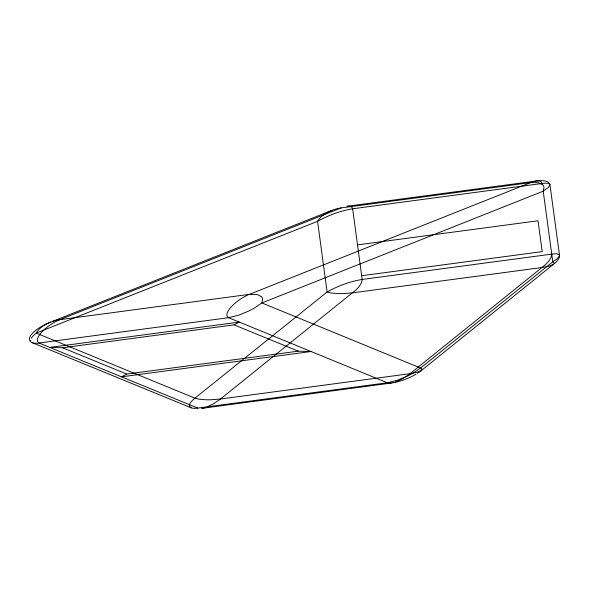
<?xml version="1.0" encoding="UTF-8"?>
<svg xmlns="http://www.w3.org/2000/svg" width="589" height="589" viewBox="0 0 589 589"><rect width="100%" height="100%" fill="white"/><g stroke="black" fill="none" stroke-linecap="round" stroke-linejoin="round"><path stroke-width="0.88" d="M559.484 255.913L557.025 258.932L552.776 261.833L420.598 368.022L413.721 372.727A34.736 12.222 -21.4 0 1 406.962 376.334L397.303 380.28L387.312 382.769L197.771 408.089A16.463 5.794 -21.4 0 1 191.05 407.816M554.529 263.541A26.409 9.291 -21.4 0 0 559.521 255.383L549.957 184.725C548.484 182.192 544.582 183.444 542.174 183.466L352.634 208.786C340.339 210.825 328.434 215.243 317.574 221.324L36.224 333.094L194.959 398.164L198.972 399.195L205.524 399.754A83.969 29.546 -21.4 0 0 211.355 399.747L220.477 399.003L410.025 373.684L417.012 372.344L421.091 370.731L554.094 263.784L554.124 262.797L552.776 261.833L543.22 191.175L543.993 187.295A34.891 12.273 -21.4 0 0 542.675 184.784L538.383 182.708L530.711 182.59L341.171 207.91A16.411 5.772 -21.4 0 0 331.901 210.361L50.558 322.161C45.014 324.487 39.272 327.698 36.224 333.094A25.857 9.1 -21.4 0 0 31.298 338.292M553.601 264.306L549.184 266.154L542.197 267.494L352.656 292.821L343.534 293.565A83.969 29.546 -21.4 0 1 337.703 293.572L331.151 293.005L327.131 291.982L194.959 398.164C192.551 400.122 186.639 405.122 191.101 407.787L32.373 342.717A26.409 9.291 -21.4 0 1 29.509 339.706L29.465 338.697A26.409 9.291 -21.4 0 1 34.95 330.981L36.805 329.538A26.409 9.291 -21.4 0 1 50.558 322.154M126.745 374.067L121.533 376.835L311.073 351.515L298.233 351.154L126.745 374.067L62.581 347.768L49.748 347.407L239.289 322.087L234.076 324.856L62.581 347.768M331.909 210.383C326.365 212.717 320.622 215.92 317.574 221.324L327.131 291.982C337.998 285.901 349.895 281.483 362.191 279.444L551.738 254.124C554.146 254.102 558.041 252.85 559.521 255.383M207.299 406.815L213.373 403.863L219.778 399.556L355.741 290.127A45.493 16.006 -21.4 0 0 359.216 286.357L361.455 282.838L362.228 280.011L357.516 244.891L538.029 220.772L542.204 251.613L361.69 275.733M341.171 207.91L59.82 319.687C52.885 322.566 46.56 326.939 41.451 332.454C39.308 334.95 34.795 340.457 39.036 343.019L197.771 408.089M395.322 382.047L402.015 379.051L409.237 374.295L545.289 264.807A45.493 16.006 -21.4 0 0 548.757 261.037L551.002 257.518L551.738 254.124M393.658 382.548A9.063 3.188 -21.4 0 1 391.258 383.041L201.718 408.361A9.498 3.343 -21.4 0 0 205.782 407.367M387.312 382.769L228.576 317.692C224.335 315.13 228.849 309.623 230.991 307.127C236.101 301.62 242.425 297.239 249.361 294.36L530.711 182.59A10.168 3.578 -21.4 0 1 536.483 180.941C538.987 180.396 542.646 181.338 542.322 184.556M234.076 324.856L298.233 351.154M30.687 340.891L30.65 340.501M357.494 244.737L352.634 208.786C352.259 206.165 348.99 205.944 346.914 206.297L536.454 180.978A26.409 9.291 -21.4 0 1 542.219 180.654M417.468 373.308A26.409 9.291 -21.4 0 0 421.422 370.488L422.026 369.141L420.598 368.022L261.869 302.945L254.993 307.657A34.736 12.222 -21.4 0 1 248.227 311.264L238.567 315.211L228.576 317.692L39.036 343.019A16.463 5.794 -21.4 0 1 32.314 342.746M416.003 374.206A26.409 9.291 -21.4 0 1 393.047 382.769M543.087 180.705A26.409 9.291 -21.4 0 1 549.957 184.725L548.352 187.486L543.22 191.175L261.869 302.945L262.642 299.072A34.891 12.273 -21.4 0 0 261.325 296.554L257.032 294.485L249.361 294.36L59.82 319.687A16.801 5.912 -21.4 0 0 52.693 321.358M391.229 383.071A10.109 3.556 -21.4 0 1 387.348 382.747"/></g></svg>
